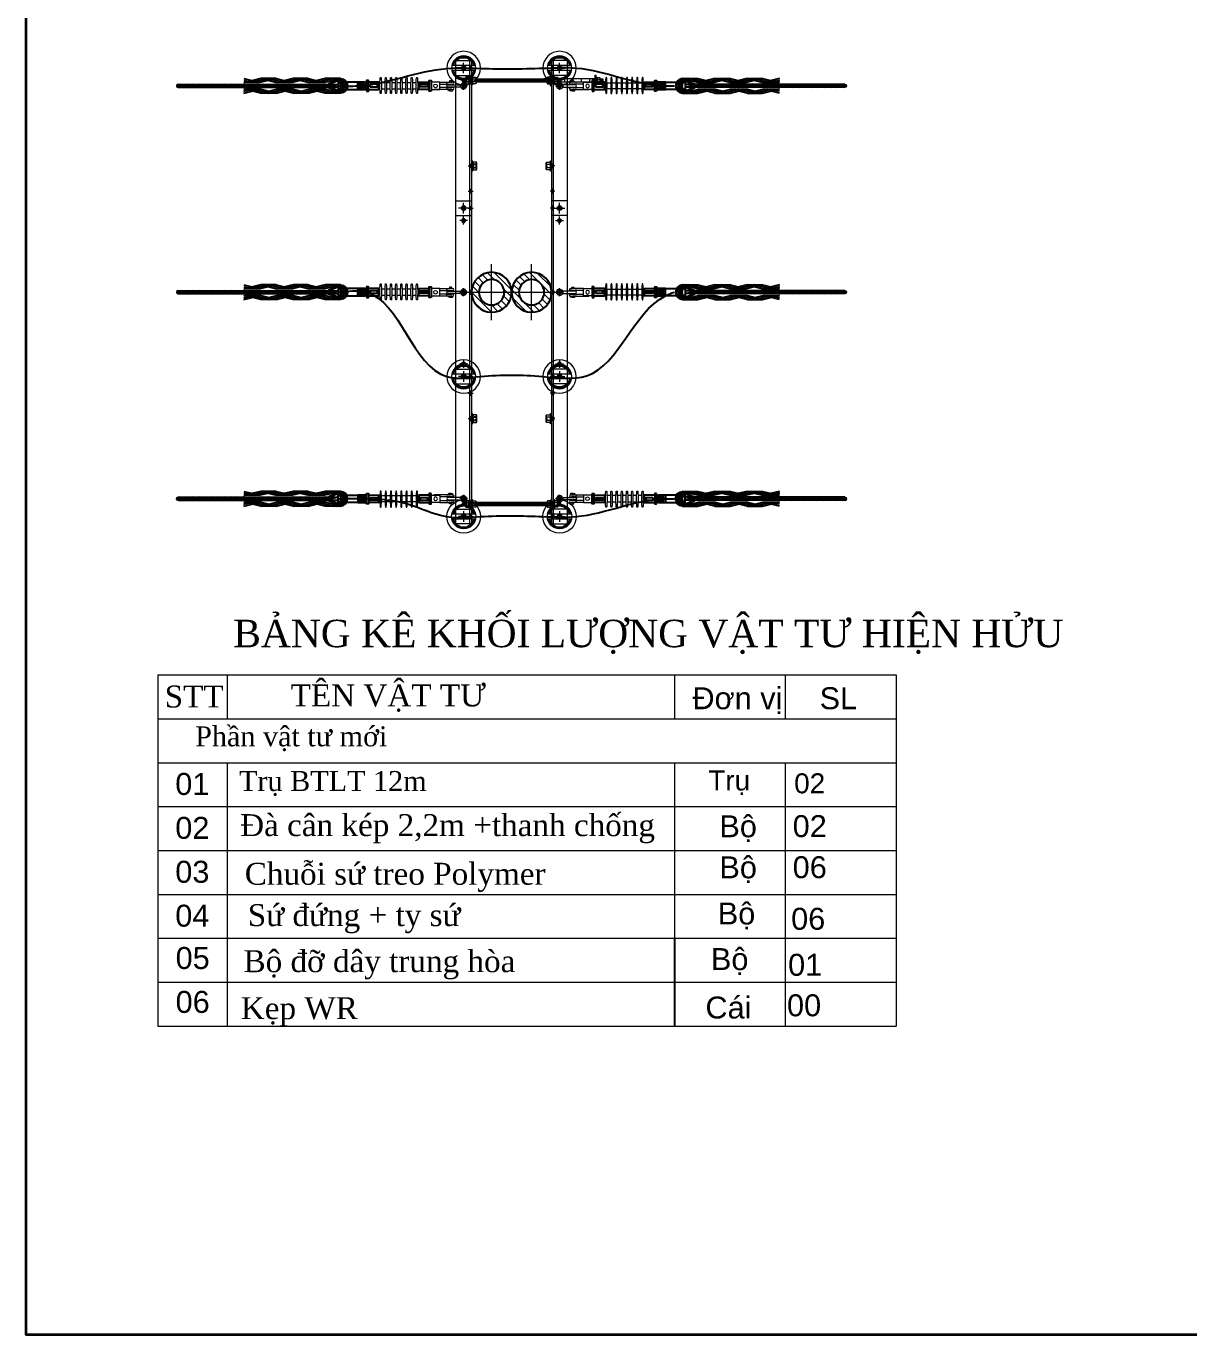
# Model space of a CAD drawing. Header units: millimetres. Extents: x 330554 to 656471, y 11007 to 130943.
# Drawn here: x 362419 to 367938, y 90776 to 96990 of the extents above; entities that cross this region are included whole.
import ezdxf
from ezdxf.enums import TextEntityAlignment as Align

# ---------------------------------------------------------------- set-up
doc = ezdxf.new("R2010")
doc.units = ezdxf.units.MM
doc.header["$LTSCALE"] = 6
doc.linetypes.add('CENTER2', pattern=[1.125, 0.75, -0.125, 0.125, -0.125])
doc.linetypes.add('HIDDEN', pattern=[9.525, 6.35, -3.175])
for name, color, linetype in [('Bulon', 40, 'Continuous'), ('KHUNGTEN', 30, 'Continuous'), ('Nen', 7, 'Continuous'), ('SU', 3, 'Continuous'), ('tbi', 2, 'Continuous'), ('Xa', 63, 'Continuous')]:
    doc.layers.add(name, color=color, linetype=linetype)
for name, color, linetype, lineweight in [('Day pha', 150, 'Continuous', 18), ('DIM', 4, 'Continuous', 13), ('dv01', 4, 'Continuous', 5), ('Hatch', 250, 'Continuous', 13), ('mat cat', 31, 'Continuous', 5), ('net rat manh', 150, 'Continuous', 5), ('netlonkhungten', 32, 'Continuous', 35), ('Text', 7, 'Continuous', 13)]:
    doc.layers.add(name, color=color, linetype=linetype, lineweight=lineweight)
doc.styles.add('Times New Roman', font='times.ttf')
doc.styles.add('VNI-HELVE', font='VHELVEN.TTF', dxfattribs={"width": 0.9})

# ---------------------------------------------------------------- blocks, each defined once
blk = doc.blocks.new('giap niu')
for p, q in [((380.58, 283.1), (385.41, 283.1)), ((380.58, 283.1), (385.68, 281.89)), ((383, 283.1), (388.09, 281.89)), ((385.41, 283.1), (390.5, 281.89)), ((390.78, 283.1), (385.68, 281.89)), ((385.68, 281.89), (390.5, 281.89)), ((393.19, 283.1), (388.09, 281.89)), ((395.6, 283.1), (390.5, 281.89)), ((390.78, 283.1), (395.6, 283.1)), ((390.78, 283.1), (395.88, 281.89)), ((393.19, 283.1), (398.29, 281.89)), ((395.6, 283.1), (400.7, 281.89)), ((400.98, 283.1), (395.88, 281.89)), ((395.88, 281.89), (400.7, 281.89)), ((403.39, 283.1), (398.29, 281.89)), ((405.8, 283.1), (400.7, 281.89)), ((400.98, 283.1), (405.8, 283.1)), ((400.98, 283.1), (406.08, 281.89)), ((403.39, 283.1), (408.49, 281.89)), ((405.8, 283.1), (410.9, 281.89)), ((411.18, 283.1), (406.08, 281.89)), ((406.08, 281.89), (410.9, 281.89)), ((411.18, 282.53), (408.49, 281.89)), ((411.18, 281.95), (410.9, 281.89)), ((380.58, 278.48), (385.68, 279.7)), ((380.58, 278.48), (385.41, 278.48)), ((383, 278.48), (388.09, 279.7)), ((385.41, 278.48), (390.5, 279.7)), ((390.78, 278.48), (385.68, 279.7)), ((385.68, 279.7), (390.5, 279.7)), ((393.19, 278.48), (388.09, 279.7)), ((395.6, 278.48), (390.5, 279.7)), ((390.78, 278.48), (395.88, 279.7)), ((390.78, 278.48), (395.6, 278.48)), ((393.19, 278.48), (398.29, 279.7)), ((395.6, 278.48), (400.7, 279.7)), ((400.98, 278.48), (395.88, 279.7)), ((395.88, 279.7), (400.7, 279.7)), ((403.39, 278.48), (398.29, 279.7)), ((405.8, 278.48), (400.7, 279.7)), ((400.98, 278.48), (406.08, 279.7)), ((400.98, 278.48), (405.8, 278.48)), ((403.39, 278.48), (408.49, 279.7)), ((405.8, 278.48), (410.9, 279.7)), ((411.18, 278.48), (406.08, 279.7)), ((406.08, 279.7), (410.9, 279.7)), ((411.18, 279.06), (408.49, 279.7)), ((411.18, 279.63), (410.9, 279.7))]:
    blk.add_line(p, q)
for centre in [(380.67, 280.79), (381.07, 280.79), (381.55, 280.79), (382.08, 280.79), (382.51, 280.79)]:
    blk.add_arc(centre, 2.31, 92.0125, 267.9875)
blk = doc.blocks.new('Giap Niu nhin doc')
h = blk.add_hatch(color=2)
edge = h.paths.add_edge_path()
edge.add_arc((482.6, -0.5), 13.2, 0, 360)
at = {"color": 2}
for p, q in [((462.6, 10.4), (469.4, 17.2)), ((600.8, 21.6), (639.5, 6.3)), ((601.2, 24.7), (640.6, 9.1)), ((462.6, -11.2), (469.4, -18)), ((600.8, -22.4), (639.5, -7.2)), ((601.2, -25.5), (640.6, -9.9))]:
    blk.add_line(p, q, dxfattribs=at)
at = {"color": 0, "linetype": 'ByBlock'}
for p, q in [((1354.4, 6.3), (595.9, 6.3)), ((595.9, 6.3), (651.7, -7.2)), ((625.9, 6.3), (681.7, -7.2)), ((655.9, 6.3), (711.7, -7.2)), ((685.9, 6.3), (741.7, -7.2)), ((715.9, 6.3), (771.7, -7.2)), ((745.9, 6.3), (801.7, -7.2)), ((775.9, 6.3), (831.7, -7.2)), ((805.9, 6.3), (861.7, -7.2)), ((835.9, 6.3), (891.7, -7.2)), ((865.9, 6.3), (921.7, -7.2)), ((895.9, 6.3), (951.7, -7.2)), ((925.9, 6.3), (981.7, -7.2)), ((955.9, 6.3), (1011.7, -7.2)), ((985.9, 6.3), (1041.7, -7.2)), ((1015.9, 6.3), (1071.7, -7.2)), ((1045.9, 6.3), (1101.7, -7.2)), ((1075.9, 6.3), (1131.7, -7.2)), ((1105.9, 6.3), (1161.7, -7.2)), ((1135.9, 6.3), (1191.7, -7.2)), ((1165.9, 6.3), (1221.7, -7.2)), ((1195.9, 6.3), (1251.7, -7.2)), ((1225.9, 6.3), (1281.7, -7.2)), ((1255.9, 6.3), (1311.7, -7.2)), ((1285.9, 6.3), (1341.7, -7.2)), ((1315.9, 6.3), (1359.9, -4.3)), ((1345.9, 6.3), (1360.3, 2.8)), ((1354.4, -7.2), (595.9, -7.2))]:
    blk.add_line(p, q, dxfattribs=at)
at = {"color": 2, "linetype": 'Continuous'}
for points in [[(154.1, 24.5), (162.9, 24.5), (162.9, -25.3), (154.1, -25.3)], [(170.2, 4), (205.4, 4), (205.4, -7.7), (170.2, -7.7)], [(444.2, 4), (409, 4), (409, -7.7), (444.2, -7.7)], [(460.3, 24.5), (451.5, 24.5), (451.5, -25.3), (460.3, -25.3)]]:
    blk.add_lwpolyline(points, close=True, dxfattribs=at)
for points in [[(162.9, 17.2), (212.7, 17.2), (212.7, -18), (162.9, -18)], [(397.2, -15), (401.7, -15), (401.7, 14.3), (397.1, 14.3)], [(451.5, 17.2), (401.7, 17.2), (401.7, -18), (451.5, -18)]]:
    blk.add_lwpolyline(points, dxfattribs=at)
at = {"color": 2}
for points in [[(462.6, 10.4), (462.6, -11.2)], [(469.4, -18), (595.9, -18), (595.9, 17.2), (469.4, 17.2)]]:
    blk.add_lwpolyline(points, dxfattribs=at)
for centre, radius, start, end in [((603.4, -0.4), 25.2, 95.07925, 264.92075), ((603.4, -0.4), 22.2, 96.85922, 263.14078), ((640, 7.7), 1.5, 249.86796, 67.0447), ((640, -8.6), 1.5, 292.9553, 110.13204)]:
    blk.add_arc(centre, radius, start, end, dxfattribs=at)
at = {"color": 0, "linetype": 'ByBlock'}
blk.add_arc((1354.4, -0.4), 6.74, 270, 90, dxfattribs=at)
at = {"layer": 'Nen', "color": 2, "linetype": 'Continuous', "lineweight": 9}
for points in [[(218.1, 14.3), (212.7, 14.3), (212.7, -15), (218, -15)], [(242.7, 14.3), (224.8, 14.3)], [(267.3, 14.3), (249.5, 14.3)], [(291.9, 14.3), (274.1, 14.3)], [(316.6, 14.3), (298.7, 14.3)], [(341.2, 14.3), (323.3, 14.3)], [(365.8, 14.3), (347.9, 14.3)], [(390.4, 14.3), (372.5, 14.3)], [(224.9, -15), (242.6, -15)], [(249.6, -15), (267.2, -15)], [(274.2, -15), (291.8, -15)], [(298.8, -15), (316.5, -15)], [(323.4, -15), (341.1, -15)], [(348, -15), (365.7, -15)], [(372.6, -15), (390.3, -15)]]:
    blk.add_lwpolyline(points, dxfattribs=at)
for points in [[(223.7, -37.7, -1.013355), (219.3, -37.7, -0.040715), (219.3, 34, -1.03104), (223.7, 34, -0.040715), (223.7, -37.7, 0.572898)], [(248.3, -37.7, -1.013355), (243.9, -37.7, -0.040715), (243.9, 34, -1.03104), (248.3, 34, -0.040715), (248.3, -37.7, 0.572898)], [(272.9, -37.7, -1.013355), (268.5, -37.7, -0.040715), (268.5, 34, -1.03104), (272.9, 34, -0.040715), (272.9, -37.7, 0.572898)], [(297.5, -37.7, -1.013355), (293.1, -37.7, -0.040715), (293.1, 34, -1.03104), (297.5, 34, -0.040715), (297.5, -37.7, 0.572898)], [(322.1, -37.7, -1.013355), (317.7, -37.7, -0.040715), (317.7, 34, -1.03104), (322.1, 34, -0.040715), (322.1, -37.7, 0.572898)], [(346.7, -37.7, -1.013355), (342.3, -37.7, -0.040715), (342.3, 34, -1.03104), (346.7, 34, -0.040715), (346.7, -37.7, 0.572898)], [(371.3, -37.7, -1.013355), (366.9, -37.7, -0.040715), (366.9, 34, -1.03104), (371.3, 34, -0.040715), (371.3, -37.7, 0.572898)], [(395.9, -37.7, -1.013355), (391.5, -37.7, -0.040715), (391.5, 34, -1.03104), (395.9, 34, -0.040715), (395.9, -37.7, 0.572898)]]:
    blk.add_lwpolyline(points, format="xyb", dxfattribs=at)
at = {"layer": 'SU', "color": 2}
blk.add_circle((482.6, -0.5), 13.2, dxfattribs=at)
at = {"layer": 'tbi', "color": 2, "lineweight": 9}
for points in [[(13.5, 5.9), (73.7, 5.9, -1), (73.7, -5.9), (13.5, -5.9)], [(54, 17.6), (51.4, 17.6, 1), (51.4, 8.2), (54.1, 8.2)], [(64.9, 23.9), (54.1, 23.9, 0.735268), (54.1, 17.6), (61.1, 17.6)], [(59.6, 23.9), (70.5, 23.9, -0.735268), (70.5, 17.6), (63.4, 17.6)], [(59.7, 17.6), (137.4, 17.6, -0.051601), (141, 17.2, -0.051601)], [(72.8, 17.6), (74.1, 17.6, -1), (74.1, 8.2), (70.5, 8.2)], [(55.2, -8.2), (51.4, -8.2, 1), (51.4, -17.6), (54.1, -17.6)], [(72.8, -8.2), (74.1, -8.2, -1), (74.1, -17.6), (70.5, -17.6)]]:
    blk.add_lwpolyline(points, format="xyb", dxfattribs=at)
for points in [[(54.1, 8.2), (113.1, 8.2)], [(67, 5.9), (67, 8.2), (57.6, 8.2)], [(57.6, 8.2), (57.6, 5.9)], [(154.1, 17.2), (113.1, 17.2), (113.1, -8.9)], [(88.4, -8.2), (54.4, -8.2)], [(88.1, -17.6), (54.4, -17.6)], [(57.6, -5.9), (57.6, -8.2)], [(57.6, -19.9), (57.6, -24.6), (67, -24.6), (67, -17.6)], [(57.6, -17.6), (57.6, -18.8)], [(67, -8.2), (67, -5.9)], [(113.1, -8.2), (88.1, -8.2)], [(113.1, -17.6), (88.1, -17.6)], [(113.1, -7.9), (113.1, -18), (154.1, -18)]]:
    blk.add_lwpolyline(points, dxfattribs=at)
at = {"layer": 'tbi', "color": 2}
blk.add_lwpolyline([(460.3, 17.2), (502.1, 17.2), (502.1, -18), (460.3, -18)], dxfattribs=at)
at = {"layer": 'tbi', "color": 2, "lineweight": 9}
for points in [[(55.2, -18.8), (58.8, -18.8), (58.8, -19.9), (55.2, -19.9)], [(67, -18.8), (68.1, -18.8), (68.1, -19.9), (67, -19.9)]]:
    blk.add_lwpolyline(points, close=True, dxfattribs=at)
for centre, radius in [((-0.2, 0), 6.71), ((133, -0.3), 8.79)]:
    blk.add_circle(centre, radius, dxfattribs=at)
at = {"layer": 'tbi', "color": 2}
blk.add_circle((482.6, -0.5), 8.79, dxfattribs=at)
at = {"layer": 'tbi', "color": 2, "lineweight": 9}
blk.add_arc((0, 0), 14.7, 23.46092, 336.53908, dxfattribs=at)
at = {"color": 0, "extrusion": (0, 0, -1), "xscale": 15.00830334311468, "yscale": 15.00830334311468, "zscale": -15.00830334310951, "rotation": 180}
blk.add_blockref('giap niu', (5127.9, 4213.8), dxfattribs=at)
blk = doc.blocks.new('Tru nhin thang')
at = {"layer": 'Hatch'}
h = blk.add_hatch(dxfattribs=at)
h.set_pattern_fill('ANSI31', color=256, scale=300, style=0)
h.set_pattern_definition([(45, (-39884.104, -4867.27), (-26.516504, 26.516504), [])])
h.paths.add_polyline_path([(150, 0, 1), (-150, 0, 1)])
h.paths.add_polyline_path([(-95, 0, -1), (95, 0, -1)], flags=16)
at = {"layer": 'DIM', "linetype": 'CENTER2', "lineweight": 9, "ltscale": 350}
for p, q in [((0, -210.2), (0, 210.2)), ((210.2, 0), (-210.2, 0))]:
    blk.add_line(p, q, dxfattribs=at)
at = {"layer": 'Nen'}
for radius in [150, 95]:
    blk.add_circle((0, 0), radius, dxfattribs=at)
blk = doc.blocks.new('18')
at = {"layer": 'Hatch'}
h = blk.add_hatch(color=9, dxfattribs=at)
edge = h.paths.add_edge_path()
edge.add_arc((0, 0), 9, 0, 360)
at = {"layer": 'Hatch', "lineweight": 0}
for p, q in [((18.9, 0), (-18.9, 0)), ((0, -18.9), (0, 18.9))]:
    blk.add_line(p, q, dxfattribs=at)
at = {"layer": 'Hatch'}
blk.add_circle((0, 0), 9, dxfattribs=at)
blk = doc.blocks.new('18d')
at = {"layer": 'Hatch'}
blk.add_hatch(color=9, dxfattribs=at).paths.add_polyline_path([(-9, 0), (9, 0), (9, 8), (-9, 8)])
blk.add_lwpolyline([(-9, 0), (9, 0), (9, 8), (-9, 8)], close=True, dxfattribs=at)
at = {"layer": 'Hatch', "lineweight": 0, "ltscale": 20}
blk.add_lwpolyline([(0, 15.5), (0, -7.1)], dxfattribs=at)
blk = doc.blocks.new('22')
at = {"layer": 'Hatch'}
h = blk.add_hatch(color=9, dxfattribs=at)
edge = h.paths.add_edge_path()
edge.add_arc((0, 0), 11, 0, 360)
at = {"layer": 'Hatch', "lineweight": 0}
for p, q in [((25.1, 0), (-25.1, 0)), ((0, -25.1), (0, 25.1))]:
    blk.add_line(p, q, dxfattribs=at)
at = {"layer": 'Hatch'}
blk.add_circle((0, 0), 11, dxfattribs=at)
blk = doc.blocks.new('Bulon+tan')
at = {"layer": 'Hatch'}
blk.add_hatch(color=0, dxfattribs=at).paths.add_polyline_path([(-25, 5), (25, 5), (25, 0), (-25, 0)])
at = {"layer": 'Bulon', "lineweight": 0}
for p, q in [((-13.3, 25.4), (-18.3, 23.8)), ((-6.7, 23.8), (-18.3, 23.8)), ((-18.3, 23.8), (-18.3, 7.1)), ((-18.3, 23.8), (-18.3, 7.1)), ((-18.3, 7.1), (-6.7, 7.1)), ((-18.3, 7.1), (-13.3, 5.4)), ((13.3, 25.4), (-13.3, 25.4)), ((-6.7, 23.8), (-13.3, 25.4)), ((-13.3, 5.4), (-6.7, 7.1)), ((-13.3, 5.4), (11.7, 5.4)), ((0, 25.4), (-8.3, 23.8)), ((8.3, 23.8), (-8.3, 23.8)), ((-8.3, 23.8), (-8.3, 7.1)), ((-8.3, 23.8), (-8.3, 7.1)), ((-8.3, 7.1), (8.3, 7.1)), ((-8.3, 7.1), (0, 5.4)), ((-6.7, 7.1), (-6.7, 23.8)), ((-6.7, 7.1), (-6.7, 23.8)), ((-6.7, 7.1), (-6.7, 7.1)), ((0.3, 22), (-5, 23.5)), ((8.3, 23.8), (0, 25.4)), ((0, 5.4), (8.3, 7.1)), ((5.6, 23.5), (0.3, 22)), ((13.3, 25.4), (6.7, 23.8)), ((6.7, 23.8), (6.7, 7.1)), ((18.3, 23.8), (6.7, 23.8)), ((6.7, 23.8), (6.7, 7.1)), ((6.7, 7.1), (18.3, 7.1)), ((6.7, 7.1), (13.3, 5.4)), ((8.3, 7.1), (8.3, 23.8)), ((8.3, 7.1), (8.3, 23.8)), ((8.3, 7.1), (8.3, 7.1)), ((18.3, 23.8), (13.3, 25.4)), ((13.3, 5.4), (18.3, 7.1)), ((18.3, 7.1), (18.3, 23.8)), ((18.3, 7.1), (18.3, 23.8)), ((18.3, 7.1), (18.3, 7.1))]:
    blk.add_line(p, q, dxfattribs=at)
at = {"layer": 'Hatch'}
for p, q in [((-25, 5), (-25, 0)), ((25, 5), (-25, 5)), ((25, 0), (25, 5))]:
    blk.add_line(p, q, dxfattribs=at)
at = {"layer": 'Hatch', "lineweight": 0}
for p, q in [((-25, 5), (-25, 0)), ((25, 5), (-25, 5)), ((25, 0), (25, 5))]:
    blk.add_line(p, q, dxfattribs=at)
blk = doc.blocks.new('xa 2.2m nhin tren xuong')
at = {"layer": 'Xa', "linetype": 'HIDDEN', "lineweight": 0, "ltscale": 100}
blk.add_line((1100, -8), (-1100, -8), dxfattribs=at)
at = {"layer": 'Xa', "lineweight": 0}
blk.add_lwpolyline([(-1100, 0.1), (1100, 0.1), (1100, -74.8), (-1100, -74.8)], close=True, dxfattribs=at)
at = {"layer": 'Xa', "linetype": 'HIDDEN', "lineweight": 0, "ltscale": 100}
for points in [[(-1030, -74.9), (-1030, -0.4)], [(-435, -74.8), (-435, -0.3)], [(-365, -74.8), (-365, -0.3)], [(365, -74.9), (365, -0.4)], [(435, -74.9), (435, -0.4)], [(1030, -74.9), (1030, -0.4)]]:
    blk.add_lwpolyline(points, dxfattribs=at)
at = {"layer": 'Hatch', "color": 4, "extrusion": (0, 0, -1), "xscale": 0.9997335825319169, "yscale": 0.9997335825464688, "zscale": -0.9997335825473925, "rotation": 180}
for name, p in [('18d', (1065, 0)), ('18d', (1005.1, 0)), ('18d', (600, 0)), ('18d', (480.1, 0)), ('18d', (400, 0)), ('18d', (0, 0)), ('22', (1065, -37.5)), ('18', (980, -37.5)), ('22', (400, -37.5)), ('18', (340.5, -37.5)), ('18', (0, -37.5))]:
    blk.add_blockref(name, p, dxfattribs=at)
at = {"layer": 'Hatch', "color": 4, "xscale": 0.9997335825319169, "yscale": 0.9997335825464688, "zscale": 0.9997335825473925, "rotation": 180}
for name, p in [('18d', (0, 0)), ('18d', (400, 0)), ('18d', (479.3, 0)), ('18d', (600, 0)), ('18d', (1005, 0)), ('18d', (1065, 0)), ('18', (340.5, -37.5)), ('22', (400, -37.5)), ('18', (980, -37.5)), ('22', (1065, -37.5))]:
    blk.add_blockref(name, p, dxfattribs=at)
at = {"layer": 'Nen'}
for p in [(-600, 0), (600, 0)]:
    blk.add_blockref('Bulon+tan', p, dxfattribs=at)
blk = doc.blocks.new('7')
at = {"layer": 'mat cat'}
h = blk.add_hatch(dxfattribs=at)
h.set_pattern_fill('ANSI31', color=256, scale=33.656685, angle=-180, style=0)
h.set_pattern_definition([(225, (22754.825, 81904.962), (-2.97485874, 2.97485874), [])])
edge = h.paths.add_edge_path()
edge.add_line((-29.4, -6.7), (-39.7, -6.7))
edge.add_arc((-39.7, -5), 1.68, 180, 270, ccw=False)
edge.add_line((-41.3, -5), (-41.3, 5))
edge.add_arc((-39.7, 5), 1.68, 90, 180, ccw=False)
edge.add_line((-39.7, 6.7), (-29.4, 6.7))
edge.add_line((-29.4, 6.7), (-29.4, -6.7))
at = {"layer": 'Nen'}
for points in [[(-8, 21), (-12.2, 21), (-12.2, -21), (-8, -21)], [(4.2, 21), (0, 21), (0, -21), (4.2, -21)]]:
    blk.add_hatch(color=9, dxfattribs=at).paths.add_polyline_path(points)
at = {"layer": 'dv01', "color": 4, "lineweight": 0}
for p, q in [((-28, 15.4), (-29.4, 11.2)), ((-29.4, 11.2), (-28, 5.6)), ((-29.4, 11.2), (-29.4, -11.2)), ((-28, 7), (-29.4, 0)), ((-28, 15.4), (-28, 5.6)), ((-14, 15.4), (-28, 15.4)), ((-14, 15.4), (-28, 15.4)), ((-14, 7), (-28, 7)), ((-28, 7), (-28, -7)), ((-14, 7), (-28, 7)), ((-28, 5.6), (-14, 5.6)), ((-28, 5.6), (-14, 5.6)), ((-27.8, 4.7), (-26.5, 0.3)), ((-26.5, 0.3), (-27.8, -4.2)), ((-14, 5.6), (-14, 15.4)), ((-14, 15.4), (-14, 15.4)), ((-12.6, 11.2), (-14, 15.4)), ((-14, 5.6), (-12.6, 11.2)), ((-14, -7), (-14, 7)), ((-14, 7), (-14, 7)), ((-12.6, 0), (-14, 7)), ((-14, -7), (-12.6, 0)), ((-12.6, -11.2), (-12.6, 9.8)), ((-12.2, 21), (-12.2, -21)), ((-8, 21), (-12.2, 21)), ((-8, 21), (-8, 21)), ((-8, -21), (-8, 21)), ((-29.4, 0), (-28, -7)), ((-28, -5.6), (-29.4, -11.2)), ((-29.4, -11.2), (-28, -15.4)), ((-14, -5.6), (-28, -5.6)), ((-28, -5.6), (-28, -15.4)), ((-14, -5.6), (-28, -5.6)), ((-28, -7), (-14, -7)), ((-28, -7), (-14, -7)), ((-28, -15.4), (-14, -15.4)), ((-28, -15.4), (-14, -15.4)), ((-14, -15.4), (-14, -5.6)), ((-14, -5.6), (-14, -5.6)), ((-12.6, -11.2), (-14, -5.6)), ((-14, -15.4), (-12.6, -11.2)), ((-12.2, -21), (-8, -21))]:
    blk.add_line(p, q, dxfattribs=at)
at = {"layer": 'dv01', "lineweight": 0}
for p, q in [((19.8, 4.7), (18.5, 0.3)), ((18.5, 0.3), (19.8, -4.2))]:
    blk.add_line(p, q, dxfattribs=at)
for points in [[(-12.2, 21), (-12.2, -21), (-8, -21), (-8, 21)], [(4.2, 21), (4.2, -21), (0, -21), (0, 21)]]:
    blk.add_lwpolyline(points, close=True, dxfattribs=at)
for points in [[(0, 21), (4.2, 21), (4.2, -21), (0, -21), (0, 21), (0, 21)], [(6, 15.4), (20, 15.4), (21.4, 11.2), (20, 5.6), (6, 5.6), (4.6, 11.2), (6, 15.4), (6, 15.4)], [(4.6, -11.2), (4.6, 9.8)], [(6, 7), (20, 7), (21.4, 0), (20, -7), (6, -7), (4.6, 0), (6, 7), (6, 7)], [(6, 15.4), (20, 15.4)], [(6, 5.6), (6, 15.4)], [(6, -7), (6, 7)], [(6, 7), (20, 7)], [(20, 5.6), (6, 5.6)], [(20, 15.4), (20, 5.6)], [(20, 7), (20, -7)], [(21.4, 11.2), (21.4, -11.2)], [(6, -5.6), (20, -5.6), (21.4, -11.2), (20, -15.4), (6, -15.4), (4.6, -11.2), (6, -5.6), (6, -5.6)], [(6, -15.4), (6, -5.6)], [(6, -5.6), (20, -5.6)], [(20, -7), (6, -7)], [(20, -15.4), (6, -15.4)], [(20, -5.6), (20, -15.4)]]:
    blk.add_lwpolyline(points, dxfattribs=at)
at = {"layer": 'mat cat'}
blk.add_line((21.4, -6.7), (21.4, 6.7), dxfattribs=at)
at = {"layer": 'Nen', "color": 4}
blk.add_lwpolyline([(-29.4, -6.7), (-39.7, -6.7, -0.414214), (-41.3, -5), (-41.3, 5, -0.414214), (-39.7, 6.7), (-29.4, 6.7)], format="xyb", close=True, dxfattribs=at)
blk = doc.blocks.new('6')
at = {"layer": 'mat cat'}
for p, q in [((29.4, 6.7), (366.5, 6.7)), ((29.4, 3.6), (39.7, -6.7)), ((30.7, 6.7), (44.1, -6.7)), ((35.2, 6.7), (48.6, -6.7)), ((39.6, 6.7), (53, -6.7)), ((44.1, 6.7), (57.5, -6.7)), ((48.5, 6.7), (62, -6.7)), ((53, 6.7), (66.4, -6.7)), ((57.4, 6.7), (70.9, -6.7)), ((61.9, 6.7), (75.3, -6.7)), ((66.3, 6.7), (79.8, -6.7)), ((70.8, 6.7), (84.2, -6.7)), ((75.2, 6.7), (88.7, -6.7)), ((76, 6), (88.7, -6.7)), ((79.7, 6.7), (93.1, -6.7)), ((84.1, 6.7), (97.6, -6.7)), ((88.6, 6.7), (102, -6.7)), ((93, 6.7), (106.5, -6.7)), ((97.5, 6.7), (110.9, -6.7)), ((102, 6.7), (115.4, -6.7)), ((106.4, 6.7), (119.8, -6.7)), ((110.9, 6.7), (124.3, -6.7)), ((115.3, 6.7), (128.8, -6.7)), ((119.8, 6.7), (133.2, -6.7)), ((124.2, 6.7), (137.7, -6.7)), ((128.7, 6.7), (142.1, -6.7)), ((133.1, 6.7), (146.6, -6.7)), ((137.6, 6.7), (151, -6.7)), ((142, 6.7), (155.5, -6.7)), ((146.5, 6.7), (159.9, -6.7)), ((150.9, 6.7), (164.4, -6.7)), ((155.4, 6.7), (168.8, -6.7)), ((159.9, 6.7), (173.3, -6.7)), ((164.3, 6.7), (177.7, -6.7)), ((168.8, 6.7), (182.2, -6.7)), ((173.2, 6.7), (186.6, -6.7)), ((177.7, 6.7), (191.1, -6.7)), ((182.1, 6.7), (195.6, -6.7)), ((186.6, 6.7), (200, -6.7)), ((191, 6.7), (204.5, -6.7)), ((195.5, 6.7), (208.9, -6.7)), ((199.9, 6.7), (213.4, -6.7)), ((204.4, 6.7), (217.8, -6.7)), ((208.8, 6.7), (222.3, -6.7)), ((213.3, 6.7), (226.7, -6.7)), ((214, 6), (226.7, -6.7)), ((214, 1.5), (222.3, -6.7)), ((217.7, 6.7), (231.2, -6.7)), ((217.7, 6.7), (228.5, -4)), ((222.2, 6.7), (235.6, -6.7)), ((226.7, 6.7), (240.1, -6.7)), ((231.1, 6.7), (244.5, -6.7)), ((235.6, 6.7), (249, -6.7)), ((240, 6.7), (253.4, -6.7)), ((244.5, 6.7), (257.9, -6.7)), ((248.9, 6.7), (262.4, -6.7)), ((253.4, 6.7), (266.8, -6.7)), ((257.8, 6.7), (271.3, -6.7)), ((262.3, 6.7), (275.7, -6.7)), ((266.7, 6.7), (280.2, -6.7)), ((271.2, 6.7), (284.6, -6.7)), ((275.6, 6.7), (289.1, -6.7)), ((280.1, 6.7), (293.5, -6.7)), ((284.5, 6.7), (298, -6.7)), ((289, 6.7), (302.4, -6.7)), ((293.5, 6.7), (306.9, -6.7)), ((297.9, 6.7), (311.3, -6.7)), ((302.4, 6.7), (315.8, -6.7)), ((306.8, 6.7), (320.2, -6.7)), ((311.3, 6.7), (324.7, -6.7)), ((315.7, 6.7), (329.2, -6.7)), ((320.2, 6.7), (333.6, -6.7)), ((324.6, 6.7), (338.1, -6.7)), ((329.1, 6.7), (342.5, -6.7)), ((333.5, 6.7), (347, -6.7)), ((338, 6.7), (351.4, -6.7)), ((342.4, 6.7), (355.9, -6.7)), ((346.9, 6.7), (360.3, -6.7)), ((351.3, 6.7), (364.8, -6.7)), ((355.8, 6.7), (366.5, -4)), ((29.4, -0.9), (35.2, -6.7)), ((29.4, -4.1), (32.1, -6.7)), ((366.5, -6.7), (29.4, -6.7)), ((214, -2.9), (217.8, -6.7)), ((214, -6.1), (214.6, -6.7))]:
    blk.add_line(p, q, dxfattribs=at)
blk.add_blockref('7', (8, 0))
at = {"xscale": -1}
blk.add_blockref('7', (387.9, 0), dxfattribs=at)
blk = doc.blocks.new('BO DA 2200 TRU DOI- tren xuomng')
at = {"xscale": -1}
for p in [(198.2, 1006.1), (198.2, -1005)]:
    blk.add_blockref('6', p, dxfattribs=at)
at = {"layer": 'Nen', "rotation": 270}
blk.add_blockref('xa 2.2m nhin tren xuong', (-190.1, 0), dxfattribs=at)
at = {"layer": 'Nen', "xscale": -1, "rotation": 90}
blk.add_blockref('xa 2.2m nhin tren xuong', (190.2, 0), dxfattribs=at)
blk = doc.blocks.new('Su dung nhin thang')
at = {"layer": 'tbi', "color": 241, "lineweight": 9}
for p, q in [((-11.7, 56.8), (-11.7, -56.8)), ((11.7, 56.8), (11.7, -56.8))]:
    blk.add_line(p, q, dxfattribs=at)
for radius in [79.3, 58]:
    blk.add_circle((0, 0), radius, dxfattribs=at)
for radius, start, end in [(55.6, 102.1532, 257.8468), (52.7, 102.83959, 257.16041), (49.2, 103.77415, 256.22585), (55.6, 282.1532, 77.8468), (52.7, 282.83959, 77.16041), (49.2, 283.77415, 76.22585)]:
    blk.add_arc((0, 0), radius, start, end, dxfattribs=at)
blk = doc.blocks.new('Bulon VRS')
at = {"layer": 'Bulon', "lineweight": 13, "ltscale": 150}
for p, q in [((25, 5), (-25, 5)), ((-25, 5), (-25, 0)), ((-14.2, 11.9), (-14.2, 20.3)), ((14.2, 11.9), (-14.2, 11.9)), ((-14.2, 5), (-14.2, 11.9)), ((-9.6, 22.6), (9.9, 22.6)), ((-7.5, 22.6), (-7.5, 37.1)), ((-4.7, 14.2), (-4.7, 20.3)), ((5.5, 20.3), (5.5, 14.2)), ((14.2, 11.9), (14.2, 20.3)), ((14.2, 5), (14.2, 11.9)), ((25, 5), (25, 0)), ((-25, -206), (-25, -211)), ((25, -211), (-25, -211)), ((-14.2, -217.9), (-14.2, -226.3)), ((14.2, -217.9), (-14.2, -217.9)), ((-14.2, -217.9), (-14.2, -220.2)), ((-9.6, -228.6), (9.9, -228.6)), ((-8, -198), (-8, -211)), ((-7.6, -228.3), (-7.5, -242.9)), ((-7.5, -228.6), (9.9, -228.6)), ((-7.5, -242.9), (-7.5, -243.1)), ((-7.5, -243.1), (8.5, -243.1)), ((-6.6, -240.1), (8.5, -240.1)), ((-6.3, -232.9), (8.5, -232.9)), ((-6.1, -236.5), (8.5, -236.5)), ((-4.7, -220.2), (-4.7, -226.3)), ((5.5, -220.2), (5.5, -226.3)), ((8, -211), (8, -198)), ((8.5, -228.6), (8.5, -243.1)), ((14.2, -211), (14.2, -217.9)), ((14.2, -217.9), (14.2, -226.3)), ((25, -206), (25, -211))]:
    blk.add_line(p, q, dxfattribs=at)
at = {"layer": 'Bulon', "lineweight": 13}
for p, q in [((25, 0), (-25, 0)), ((25, -206), (-25, -206)), ((-14.2, -211), (-14.2, -217.9)), ((-14.2, -211), (14.2, -211))]:
    blk.add_line(p, q, dxfattribs=at)
at = {"layer": 'Bulon', "lineweight": 13, "ltscale": 20}
for p, q in [((-9, 5), (-9, 0)), ((9, 5), (9, 0)), ((-9, -206), (-9, -211)), ((9, -206), (9, -211))]:
    blk.add_line(p, q, dxfattribs=at)
at = {"layer": 'Bulon', "lineweight": 13, "ltscale": 100}
for p, q in [((-8, -206), (-8, 5)), ((-7.5, 37.1), (8.5, 37.1)), ((-7.5, 34.1), (8.5, 34.1)), ((-7.5, 30.5), (8.5, 30.5)), ((-7.5, 26.9), (8.5, 26.9)), ((8, -206), (8, 5)), ((8.5, 22.6), (8.5, 37.1)), ((-8, -20.3), (8, -20.3)), ((-8, -60.3), (8, -60.3)), ((-8, -100.3), (8, -100.3)), ((-8, -140.3), (8, -140.3)), ((-8, -180.3), (8, -180.3))]:
    blk.add_line(p, q, dxfattribs=at)
at = {"layer": 'Bulon', "lineweight": 13, "ltscale": 150}
for centre, radius, start, end in [((-9.4, 16.6), 6.01, 38.15076, 141.84924), ((-9.4, 17.9), 6.01, 218.15076, 321.84924), ((0.4, 15.8), 6.81, 41.42269, 138.57731), ((0.4, 18.7), 6.81, 221.42269, 318.57731), ((9.8, 17.1), 5.22, 213.97366, 326.02634), ((-9.4, -223.9), 6.01, 38.15076, 141.84924), ((-9.4, -222.6), 6.01, 218.15076, 321.84924), ((-9.4, -222.6), 6.01, 287.88487, 321.84924), ((0.4, -224.7), 6.81, 41.42269, 138.57731), ((0.4, -221.8), 6.81, 221.42269, 318.57731), ((9.8, -223.1), 5.22, 33.97366, 146.02634), ((9.8, -223.4), 5.22, 213.97366, 326.02634)]:
    blk.add_arc(centre, radius, start, end, dxfattribs=at)
at = {"layer": 'Bulon', "lineweight": 13, "ltscale": 100}
blk.add_arc((9.8, 17.4), 5.22, 33.97366, 146.02634, dxfattribs=at)

msp = doc.modelspace()

# ---------------------------------------------------------------- linework, layer by layer
at = {"color": 0, "linetype": 'ByBlock'}
for points in [[(363899.76, 96706.767), (363993.55, 96706.747), (364416.601, 96789.527), (364575.22, 96789.527), (364893.082, 96791.397), (365030.462, 96791.397), (365453.386, 96706.747), (365495.48, 96707.251)], [(363899.755, 95726.805), (364033, 95726.805), (364416.703, 95326.399), (364575.322, 95326.399), (364871.843, 95326.399), (365079.374, 95329.774), (365453.381, 95709.218), (365495.474, 95727.29)], [(363899.76, 94745.544), (364229.804, 94721.132), (364416.703, 94661.399), (364575.322, 94661.399), (364871.843, 94661.399), (365030.462, 94661.399), (365453.386, 94746.048), (365495.48, 94745.544)]]:
    msp.add_spline(points, degree=3, dxfattribs=at)
at = {"layer": 'KHUNGTEN'}
msp.add_lwpolyline([(365496.432, 92658.711), (365496.432, 92241.723)], dxfattribs=at)
at = {"layer": 'net rat manh'}
for p, q in [((363044.161, 93909.675), (366548.358, 93909.675)), ((363044.161, 93909.675), (363044.161, 92241.723)), ((363372.866, 93909.675), (363372.866, 93701.181)), ((365496.432, 93909.675), (365496.432, 93701.181)), ((366022.395, 93909.675), (366022.395, 93701.181)), ((366548.358, 93909.675), (366548.358, 92241.723)), ((363044.161, 93701.181), (366548.358, 93701.181)), ((363044.161, 93492.687), (366548.358, 93492.687)), ((363372.866, 93492.687), (363372.866, 92241.723)), ((365496.432, 93492.687), (365496.432, 92658.711)), ((366022.395, 93492.687), (366022.395, 92241.723)), ((363044.161, 93284.193), (366548.358, 93284.193)), ((363044.161, 93284.193), (366548.358, 93284.193)), ((363044.161, 93075.699), (366548.358, 93075.699)), ((363044.161, 93075.699), (366548.358, 93075.699)), ((363044.161, 92867.205), (366548.358, 92867.205)), ((363044.161, 92867.205), (366548.358, 92867.205)), ((363044.161, 92658.711), (366548.358, 92658.711)), ((363044.161, 92658.711), (366548.358, 92658.711)), ((363044.161, 92450.217), (366548.358, 92450.217)), ((363044.161, 92450.217), (366548.358, 92450.217)), ((363044.161, 92241.723), (366548.358, 92241.723)), ((363044.161, 92241.723), (366548.358, 92241.723))]:
    msp.add_line(p, q, dxfattribs=at)
at = {"layer": 'netlonkhungten'}
msp.add_lwpolyline([(362419.365, 102720.835), (378909.39, 102720.835), (378909.39, 90775.621), (362419.365, 90775.621)], close=True, dxfattribs=at)

# ---------------------------------------------------------------- block references
at = {"layer": 'Day pha', "color": 0, "linetype": 'ByBlock'}
msp.add_blockref('BO DA 2200 TRU DOI- tren xuomng', (364723.503, 95726.398), dxfattribs=at)
at = {"layer": 'Nen', "xscale": -1}
for name, p, rotation in [('Su dung nhin thang', (364495.933, 96791.397), 270), ('Su dung nhin thang', (364951.072, 96791.397), 270), ('Bulon VRS', (364913.662, 96732.488), 90), ('Giap Niu nhin doc', (364951.325, 96706.359), 180), ('Giap Niu nhin doc', (364951.32, 95726.398), 180), ('Su dung nhin thang', (364496.012, 95326.399), 270), ('Su dung nhin thang', (364951.152, 95326.399), 270)]:
    msp.add_blockref(name, p, dxfattribs=dict(at, rotation=rotation))
at = {"layer": 'Nen'}
for name, p, rotation in [('Giap Niu nhin doc', (364495.611, 96706.359), 180), ('Giap Niu nhin doc', (364495.605, 95726.398), 180), ('Su dung nhin thang', (364496.012, 94661.399), 270), ('Su dung nhin thang', (364951.152, 94661.399), 270)]:
    msp.add_blockref(name, p, dxfattribs=dict(at, rotation=rotation))
at = {"layer": 'Nen', "xscale": -0.6333333333022892, "yscale": 0.6333333333022892, "zscale": 0.6333333333333333}
for p in [(364628.503, 95726.398), (364818.503, 95726.398)]:
    msp.add_blockref('Tru nhin thang', p, dxfattribs=at)
at = {"layer": 'Nen', "xscale": -1}
msp.add_blockref('Giap Niu nhin doc', (364495.611, 94746.436), dxfattribs=at)
at = {"layer": 'Nen'}
msp.add_blockref('Giap Niu nhin doc', (364951.325, 94746.436), dxfattribs=at)

# ---------------------------------------------------------------- texts
at = {"layer": 'Text'}
for s, height, style, p in [('BẢNG KÊ KHỐI LƯỢNG VẬT TƯ HIỆN HỬU ', 130.30875, 'Times New Roman', (363402.381, 94041.016)), ('TÊN VẬT TƯ', 104.247, 'Times New Roman', (363674.68, 93759.909)), ('Ñôn vò', 104.247, 'VNI-HELVE', (365581.872, 93746.555)), ('SL', 104.247, 'VNI-HELVE', (366185.6, 93746.555)), ('Phần vật tư mới ', 94.77, 'Times New Roman', (363221.282, 93570.407)), ('01', 104.247, 'VNI-HELVE', (363127.058, 93339.429)), ('Trụ BTLT 12m  ', 94.77, 'Times New Roman', (363429.807, 93358.189)), ('Truï', 94.77, 'VNI-HELVE', (365657.108, 93360.803)), ('02 ', 94.77, 'VNI-HELVE', (366064.875, 93347.123)), ('02', 104.247, 'VNI-HELVE', (363127.058, 93130.935)), ('Đà cân kép 2,2m +thanh chống', 104.247, 'Times New Roman', (363435.016, 93143.981)), ('Boä', 104.247, 'VNI-HELVE', (365709.758, 93138.559)), ('02', 104.247, 'VNI-HELVE', (366057.681, 93139.145)), ('Boä', 104.247, 'VNI-HELVE', (365709.758, 92943.559)), ('06', 104.247, 'VNI-HELVE', (366057.681, 92944.145)), ('03', 104.247, 'VNI-HELVE', (363127.058, 92922.441)), ('Chuỗi sứ treo Polymer ', 104.247, 'Times New Roman', (363456.822, 92912.936)), ('04', 104.247, 'VNI-HELVE', (363127.058, 92713.947)), ('Sứ đứng + ty sứ', 104.247, 'Times New Roman', (363471.163, 92716.611)), ('Boä', 104.247, 'VNI-HELVE', (365702.065, 92724.262)), ('06', 104.247, 'VNI-HELVE', (366050.346, 92699.134)), ('05', 104.247, 'VNI-HELVE', (363128.71, 92512.983)), ('Bộ đỡ dây trung hòa ', 104.247, 'Times New Roman', (363451.045, 92497.854)), ('Boä', 104.247, 'VNI-HELVE', (365669.569, 92507.848)), ('01', 104.247, 'VNI-HELVE', (366035.944, 92480.665)), ('06', 104.247, 'VNI-HELVE', (363128.71, 92304.489)), ('Kẹp WR', 104.247, 'Times New Roman', (363438.236, 92274.724)), ('Caùi', 104.247, 'VNI-HELVE', (365643.569, 92277.84)), ('00', 104.247, 'VNI-HELVE', (366030.858, 92288.321))]:
    msp.add_text(s, height=height, dxfattribs=dict(at, style=style)).set_placement(p)
at = {"layer": 'Text', "style": 'Times New Roman'}
msp.add_text('STT', height=104.247, dxfattribs=at).set_placement((363216.702, 93754.697), align=Align.CENTER)

doc.saveas('drawing.dxf')
